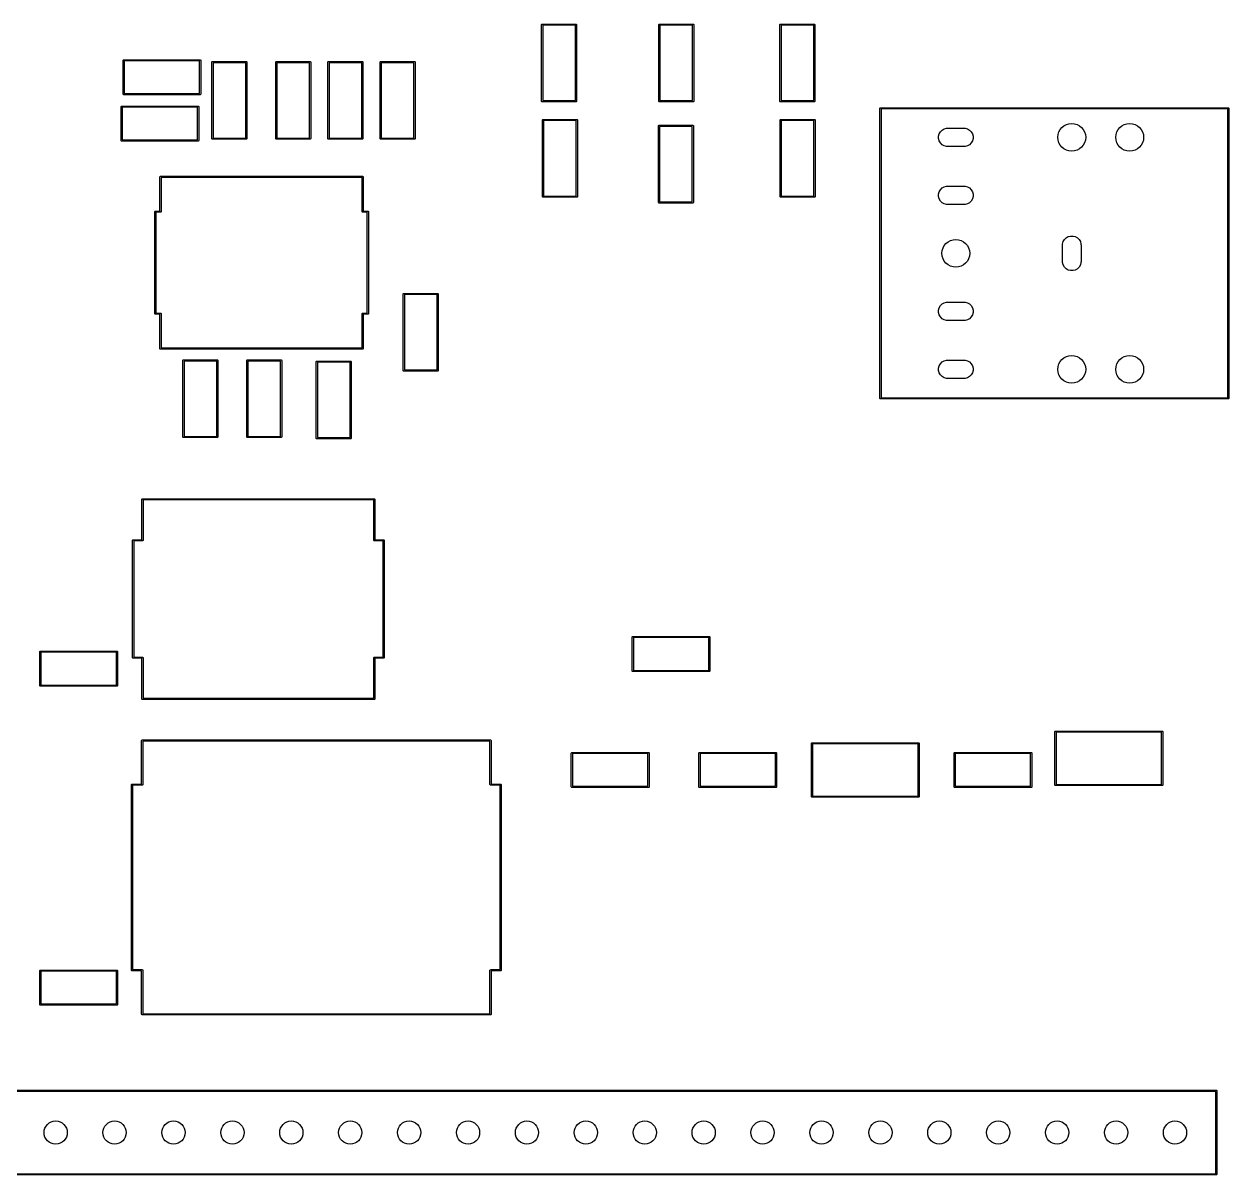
# Model space of a CAD drawing. Extents: x 2.37 to 6.33, y -6.49 to -4.54.
# Drawn here: x 4.287 to 6.332, y -6.489 to -4.536 of the extents above; entities that cross this region are included whole.
import ezdxf

# ---------------------------------------------------------------- set-up
doc = ezdxf.new("R2010")
doc.units = 0
doc.header["$MEASUREMENT"] = 0
doc.layers.add('BLACK', color=7, linetype='CONTINUOUS')

msp = doc.modelspace()

# ---------------------------------------------------------------- linework, layer by layer
at = {"layer": 'BLACK', "linetype": 'CONTINUOUS'}
for p, q in [((5.1657, -4.5369), (5.1658, -4.5365)), ((5.1657, -4.6668), (5.1657, -4.5369)), ((5.1658, -4.5365), (5.1663, -4.536)), ((5.1663, -4.536), (5.1667, -4.5359)), ((5.1667, -4.5359), (5.2242, -4.5359)), ((5.1677, -4.5379), (5.1677, -4.6658)), ((5.2232, -4.5379), (5.1677, -4.5379)), ((5.2232, -4.6658), (5.2232, -4.5379)), ((5.2242, -4.5359), (5.2246, -4.536)), ((5.2246, -4.536), (5.2251, -4.5365)), ((5.2251, -4.5365), (5.2252, -4.5369)), ((5.2252, -4.5369), (5.2252, -4.6668)), ((5.3646, -4.5365), (5.3652, -4.536)), ((5.3646, -4.5369), (5.3646, -4.5365)), ((5.3646, -4.6668), (5.3646, -4.5369)), ((5.3652, -4.536), (5.3655, -4.5359)), ((5.3655, -4.5359), (5.423, -4.5359)), ((5.3665, -4.5379), (5.3665, -4.6658)), ((5.422, -4.5379), (5.3665, -4.5379)), ((5.422, -4.6658), (5.422, -4.5379)), ((5.423, -4.5359), (5.4234, -4.536)), ((5.4234, -4.536), (5.4239, -4.5365)), ((5.4239, -4.5365), (5.424, -4.5369)), ((5.424, -4.5369), (5.424, -4.6668)), ((5.5703, -4.5365), (5.5709, -4.536)), ((5.5703, -4.5369), (5.5703, -4.5365)), ((5.5703, -4.6668), (5.5703, -4.5369)), ((5.5709, -4.536), (5.5712, -4.5359)), ((5.5712, -4.5359), (5.6287, -4.5359)), ((5.5722, -4.5379), (5.5722, -4.6658)), ((5.6277, -4.5379), (5.5722, -4.5379)), ((5.6277, -4.6658), (5.6277, -4.5379)), ((5.6287, -4.5359), (5.6291, -4.536)), ((5.6291, -4.536), (5.6296, -4.5365)), ((5.6296, -4.5365), (5.6297, -4.5369)), ((5.6297, -4.5369), (5.6297, -4.6668)), ((4.4552, -4.5972), (4.4553, -4.5969)), ((4.4552, -4.6547), (4.4552, -4.5972)), ((4.4553, -4.5969), (4.4558, -4.5963)), ((4.4558, -4.5963), (4.4562, -4.5963)), ((4.4562, -4.5963), (4.5861, -4.5963)), ((4.4572, -4.5982), (4.4572, -4.6537)), ((4.5851, -4.5982), (4.4572, -4.5982)), ((4.5851, -4.6537), (4.5851, -4.5982)), ((4.5861, -4.5963), (4.5865, -4.5963)), ((4.5865, -4.5963), (4.587, -4.5969)), ((4.587, -4.5969), (4.5871, -4.5972)), ((4.5871, -4.5972), (4.5871, -4.6547)), ((4.6061, -4.6004), (4.6062, -4.6)), ((4.6061, -4.7303), (4.6061, -4.6004)), ((4.6062, -4.6), (4.6067, -4.5995)), ((4.6067, -4.5995), (4.6071, -4.5994)), ((4.6071, -4.5994), (4.6646, -4.5994)), ((4.6081, -4.6014), (4.6081, -4.7293)), ((4.6636, -4.6014), (4.6081, -4.6014)), ((4.6636, -4.7293), (4.6636, -4.6014)), ((4.6646, -4.5994), (4.6649, -4.5995)), ((4.6649, -4.5995), (4.6655, -4.6)), ((4.6655, -4.6), (4.6656, -4.6004)), ((4.6656, -4.6004), (4.6656, -4.7303)), ((4.7144, -4.6), (4.715, -4.5995)), ((4.7144, -4.6004), (4.7144, -4.6)), ((4.7144, -4.7303), (4.7144, -4.6004)), ((4.715, -4.5995), (4.7154, -4.5994)), ((4.7154, -4.5994), (4.7728, -4.5994)), ((4.7163, -4.6014), (4.7163, -4.7293)), ((4.7719, -4.6014), (4.7163, -4.6014)), ((4.7719, -4.7293), (4.7719, -4.6014)), ((4.7728, -4.5994), (4.7732, -4.5995)), ((4.7732, -4.5995), (4.7737, -4.6)), ((4.7737, -4.6), (4.7738, -4.6004)), ((4.7738, -4.6004), (4.7738, -4.7303)), ((4.803, -4.6), (4.8036, -4.5995)), ((4.803, -4.6004), (4.803, -4.6)), ((4.803, -4.7303), (4.803, -4.6004)), ((4.8036, -4.5995), (4.8039, -4.5994)), ((4.8039, -4.5994), (4.8614, -4.5994)), ((4.8049, -4.6014), (4.8049, -4.7293)), ((4.8604, -4.6014), (4.8049, -4.6014)), ((4.8604, -4.7293), (4.8604, -4.6014)), ((4.8614, -4.5994), (4.8618, -4.5995)), ((4.8618, -4.5995), (4.8623, -4.6)), ((4.8623, -4.6), (4.8624, -4.6004)), ((4.8624, -4.6004), (4.8624, -4.7303)), ((4.8915, -4.6004), (4.8916, -4.6)), ((4.8915, -4.7303), (4.8915, -4.6004)), ((4.8916, -4.6), (4.8921, -4.5995)), ((4.8921, -4.5995), (4.8925, -4.5994)), ((4.8925, -4.5994), (4.95, -4.5994)), ((4.8935, -4.6014), (4.8935, -4.7293)), ((4.949, -4.6014), (4.8935, -4.6014)), ((4.949, -4.7293), (4.949, -4.6014)), ((4.95, -4.5994), (4.9504, -4.5995)), ((4.9504, -4.5995), (4.9509, -4.6)), ((4.9509, -4.6), (4.951, -4.6004)), ((4.951, -4.6004), (4.951, -4.7303)), ((4.4553, -4.6551), (4.4552, -4.6547)), ((4.4558, -4.6556), (4.4553, -4.6551)), ((4.4562, -4.6557), (4.4558, -4.6556)), ((4.5861, -4.6557), (4.4562, -4.6557)), ((4.4572, -4.6537), (4.5851, -4.6537)), ((4.5865, -4.6556), (4.5861, -4.6557)), ((4.587, -4.6551), (4.5865, -4.6556)), ((4.5871, -4.6547), (4.587, -4.6551)), ((4.4518, -4.6756), (4.4524, -4.6751)), ((4.4518, -4.676), (4.4518, -4.6756)), ((4.4518, -4.7335), (4.4518, -4.676)), ((4.4524, -4.6751), (4.4528, -4.675)), ((4.4528, -4.675), (4.5827, -4.675)), ((4.4537, -4.677), (4.4537, -4.7325)), ((4.5817, -4.677), (4.4537, -4.677)), ((4.5817, -4.7325), (4.5817, -4.677)), ((4.5827, -4.675), (4.5831, -4.6751)), ((4.5831, -4.6751), (4.5836, -4.6756)), ((4.5836, -4.6756), (4.5837, -4.676)), ((4.5837, -4.676), (4.5837, -4.7335)), ((5.1658, -4.6672), (5.1657, -4.6668)), ((5.1663, -4.6677), (5.1658, -4.6672)), ((5.1667, -4.6678), (5.1663, -4.6677)), ((5.2242, -4.6678), (5.1667, -4.6678)), ((5.1677, -4.6658), (5.2232, -4.6658)), ((5.2246, -4.6677), (5.2242, -4.6678)), ((5.2251, -4.6672), (5.2246, -4.6677)), ((5.2252, -4.6668), (5.2251, -4.6672)), ((5.3646, -4.6672), (5.3646, -4.6668)), ((5.3652, -4.6677), (5.3646, -4.6672)), ((5.3655, -4.6678), (5.3652, -4.6677)), ((5.423, -4.6678), (5.3655, -4.6678)), ((5.3665, -4.6658), (5.422, -4.6658)), ((5.4234, -4.6677), (5.423, -4.6678)), ((5.4239, -4.6672), (5.4234, -4.6677)), ((5.424, -4.6668), (5.4239, -4.6672)), ((5.5703, -4.6672), (5.5703, -4.6668)), ((5.5709, -4.6677), (5.5703, -4.6672)), ((5.5712, -4.6678), (5.5709, -4.6677)), ((5.6287, -4.6678), (5.5712, -4.6678)), ((5.5722, -4.6658), (5.6277, -4.6658)), ((5.6291, -4.6677), (5.6287, -4.6678)), ((5.6296, -4.6672), (5.6291, -4.6677)), ((5.6297, -4.6668), (5.6296, -4.6672)), ((5.7399, -4.6789), (5.74, -4.6786)), ((5.7399, -5.1711), (5.7399, -4.6789)), ((5.74, -4.6786), (5.7405, -4.678)), ((5.7405, -4.678), (5.7409, -4.678)), ((5.7409, -4.678), (6.3315, -4.678)), ((5.7419, -4.6799), (5.7419, -5.1701)), ((6.3305, -4.6799), (5.7419, -4.6799)), ((6.3305, -5.1701), (6.3305, -4.6799)), ((6.3315, -4.678), (6.3318, -4.678)), ((6.3318, -4.678), (6.3324, -4.6786)), ((6.3324, -4.6786), (6.3324, -4.6789)), ((6.3324, -4.6789), (6.3324, -5.1711)), ((5.1671, -4.6988), (5.1672, -4.6984)), ((5.1671, -4.8287), (5.1671, -4.6988)), ((5.1672, -4.6984), (5.1677, -4.6979)), ((5.1677, -4.6979), (5.1681, -4.6978)), ((5.1681, -4.6978), (5.2256, -4.6978)), ((5.1691, -4.6998), (5.1691, -4.8278)), ((5.2246, -4.6998), (5.1691, -4.6998)), ((5.2246, -4.8278), (5.2246, -4.6998)), ((5.2256, -4.6978), (5.226, -4.6979)), ((5.226, -4.6979), (5.2265, -4.6984)), ((5.2265, -4.6984), (5.2266, -4.6988)), ((5.2266, -4.6988), (5.2266, -4.8287)), ((5.5707, -4.6984), (5.5713, -4.6979)), ((5.5707, -4.6988), (5.5707, -4.6984)), ((5.5707, -4.8287), (5.5707, -4.6988)), ((5.5713, -4.6979), (5.5717, -4.6978)), ((5.5717, -4.6978), (5.6291, -4.6978)), ((5.5726, -4.6998), (5.5726, -4.8278)), ((5.6281, -4.6998), (5.5726, -4.6998)), ((5.6281, -4.8278), (5.6281, -4.6998)), ((5.6291, -4.6978), (5.6295, -4.6979)), ((5.6295, -4.6979), (5.63, -4.6984)), ((5.63, -4.6984), (5.6301, -4.6988)), ((5.6301, -4.6988), (5.6301, -4.8287)), ((5.364, -4.7087), (5.3641, -4.7083)), ((5.364, -4.8386), (5.364, -4.7087)), ((5.3641, -4.7083), (5.3646, -4.7078)), ((5.3646, -4.7078), (5.365, -4.7077)), ((5.365, -4.7077), (5.4224, -4.7077)), ((5.3659, -4.7096), (5.3659, -4.8376)), ((5.4215, -4.7096), (5.3659, -4.7096)), ((5.4215, -4.8376), (5.4215, -4.7096)), ((5.4224, -4.7077), (5.4228, -4.7078)), ((5.4228, -4.7078), (5.4234, -4.7083)), ((5.4234, -4.7083), (5.4234, -4.7087)), ((5.4234, -4.7087), (5.4234, -4.8386)), ((5.8395, -4.7261), (5.8405, -4.7221)), ((5.8405, -4.7221), (5.8426, -4.7186)), ((5.8426, -4.7186), (5.8455, -4.7157)), ((5.8455, -4.7157), (5.8491, -4.7136)), ((5.8491, -4.7136), (5.853, -4.7125)), ((5.853, -4.7125), (5.8551, -4.7124)), ((5.8551, -4.7124), (5.8826, -4.7124)), ((5.8826, -4.7124), (5.8847, -4.7125)), ((5.8847, -4.7125), (5.8887, -4.7136)), ((5.8887, -4.7136), (5.8922, -4.7157)), ((5.8922, -4.7157), (5.8951, -4.7186)), ((5.8951, -4.7186), (5.8972, -4.7221)), ((5.8972, -4.7221), (5.8983, -4.7261)), ((4.4518, -4.7338), (4.4518, -4.7335)), ((4.4524, -4.7344), (4.4518, -4.7338)), ((4.4528, -4.7344), (4.4524, -4.7344)), ((4.5827, -4.7344), (4.4528, -4.7344)), ((4.4537, -4.7325), (4.5817, -4.7325)), ((4.5831, -4.7344), (4.5827, -4.7344)), ((4.5836, -4.7338), (4.5831, -4.7344)), ((4.5837, -4.7335), (4.5836, -4.7338)), ((4.6062, -4.7307), (4.6061, -4.7303)), ((4.6067, -4.7312), (4.6062, -4.7307)), ((4.6071, -4.7313), (4.6067, -4.7312)), ((4.6646, -4.7313), (4.6071, -4.7313)), ((4.6081, -4.7293), (4.6636, -4.7293)), ((4.6649, -4.7312), (4.6646, -4.7313)), ((4.6655, -4.7307), (4.6649, -4.7312)), ((4.6656, -4.7303), (4.6655, -4.7307)), ((4.7144, -4.7307), (4.7144, -4.7303)), ((4.715, -4.7312), (4.7144, -4.7307)), ((4.7154, -4.7313), (4.715, -4.7312)), ((4.7728, -4.7313), (4.7154, -4.7313)), ((4.7163, -4.7293), (4.7719, -4.7293)), ((4.7732, -4.7312), (4.7728, -4.7313)), ((4.7737, -4.7307), (4.7732, -4.7312)), ((4.7738, -4.7303), (4.7737, -4.7307)), ((4.803, -4.7307), (4.803, -4.7303)), ((4.8036, -4.7312), (4.803, -4.7307)), ((4.8039, -4.7313), (4.8036, -4.7312)), ((4.8614, -4.7313), (4.8039, -4.7313)), ((4.8049, -4.7293), (4.8604, -4.7293)), ((4.8618, -4.7312), (4.8614, -4.7313)), ((4.8623, -4.7307), (4.8618, -4.7312)), ((4.8624, -4.7303), (4.8623, -4.7307)), ((4.8916, -4.7307), (4.8915, -4.7303)), ((4.8921, -4.7312), (4.8916, -4.7307)), ((4.8925, -4.7313), (4.8921, -4.7312)), ((4.95, -4.7313), (4.8925, -4.7313)), ((4.8935, -4.7293), (4.949, -4.7293)), ((4.9504, -4.7312), (4.95, -4.7313)), ((4.9509, -4.7307), (4.9504, -4.7312)), ((4.951, -4.7303), (4.9509, -4.7307)), ((5.8395, -4.7302), (5.8395, -4.7261)), ((5.8405, -4.7342), (5.8395, -4.7302)), ((5.8426, -4.7377), (5.8405, -4.7342)), ((5.8455, -4.7406), (5.8426, -4.7377)), ((5.8491, -4.7427), (5.8455, -4.7406)), ((5.853, -4.7438), (5.8491, -4.7427)), ((5.8551, -4.7439), (5.853, -4.7438)), ((5.8826, -4.7439), (5.8551, -4.7439)), ((5.8847, -4.7438), (5.8826, -4.7439)), ((5.8887, -4.7427), (5.8847, -4.7438)), ((5.8922, -4.7406), (5.8887, -4.7427)), ((5.8951, -4.7377), (5.8922, -4.7406)), ((5.8972, -4.7342), (5.8951, -4.7377)), ((5.8983, -4.7302), (5.8972, -4.7342)), ((5.8983, -4.7261), (5.8983, -4.7302)), ((4.5178, -4.7953), (4.5179, -4.7949)), ((4.5178, -4.8533), (4.5178, -4.7953)), ((4.5179, -4.7949), (4.5184, -4.7944)), ((4.5184, -4.7944), (4.5188, -4.7943)), ((4.5188, -4.7943), (4.8621, -4.7943)), ((4.5198, -4.7963), (4.5198, -4.8543)), ((4.8611, -4.7963), (4.5198, -4.7963)), ((4.8611, -4.8543), (4.8611, -4.7963)), ((4.8621, -4.7943), (4.8625, -4.7944)), ((4.8625, -4.7944), (4.863, -4.7949)), ((4.863, -4.7949), (4.8631, -4.7953)), ((4.8631, -4.7953), (4.8631, -4.8533)), ((5.8395, -4.8245), (5.8405, -4.8205)), ((5.8395, -4.8286), (5.8395, -4.8245)), ((5.8405, -4.8205), (5.8426, -4.817)), ((5.8426, -4.817), (5.8455, -4.8141)), ((5.8455, -4.8141), (5.8491, -4.812)), ((5.8491, -4.812), (5.853, -4.811)), ((5.853, -4.811), (5.8551, -4.8108)), ((5.8551, -4.8108), (5.8826, -4.8108)), ((5.8826, -4.8108), (5.8847, -4.811)), ((5.8847, -4.811), (5.8887, -4.812)), ((5.8887, -4.812), (5.8922, -4.8141)), ((5.8922, -4.8141), (5.8951, -4.817)), ((5.8951, -4.817), (5.8972, -4.8205)), ((5.8972, -4.8205), (5.8983, -4.8245)), ((5.8983, -4.8245), (5.8983, -4.8286)), ((5.1672, -4.8291), (5.1671, -4.8287)), ((5.1677, -4.8296), (5.1672, -4.8291)), ((5.1681, -4.8297), (5.1677, -4.8296)), ((5.2256, -4.8297), (5.1681, -4.8297)), ((5.1691, -4.8278), (5.2246, -4.8278)), ((5.226, -4.8296), (5.2256, -4.8297)), ((5.2265, -4.8291), (5.226, -4.8296)), ((5.2266, -4.8287), (5.2265, -4.8291)), ((5.3641, -4.839), (5.364, -4.8386)), ((5.3646, -4.8395), (5.3641, -4.839)), ((5.365, -4.8396), (5.3646, -4.8395)), ((5.4224, -4.8396), (5.365, -4.8396)), ((5.3659, -4.8376), (5.4215, -4.8376)), ((5.4228, -4.8395), (5.4224, -4.8396)), ((5.4234, -4.839), (5.4228, -4.8395)), ((5.4234, -4.8386), (5.4234, -4.839)), ((5.5707, -4.8291), (5.5707, -4.8287)), ((5.5713, -4.8296), (5.5707, -4.8291)), ((5.5717, -4.8297), (5.5713, -4.8296)), ((5.6291, -4.8297), (5.5717, -4.8297)), ((5.5726, -4.8278), (5.6281, -4.8278)), ((5.6295, -4.8296), (5.6291, -4.8297)), ((5.63, -4.8291), (5.6295, -4.8296)), ((5.6301, -4.8287), (5.63, -4.8291)), ((5.8405, -4.8326), (5.8395, -4.8286)), ((5.8426, -4.8362), (5.8405, -4.8326)), ((5.8455, -4.8391), (5.8426, -4.8362)), ((5.8491, -4.8411), (5.8455, -4.8391)), ((5.853, -4.8422), (5.8491, -4.8411)), ((5.8551, -4.8423), (5.853, -4.8422)), ((5.8826, -4.8423), (5.8551, -4.8423)), ((5.8847, -4.8422), (5.8826, -4.8423)), ((5.8887, -4.8411), (5.8847, -4.8422)), ((5.8922, -4.8391), (5.8887, -4.8411)), ((5.8951, -4.8362), (5.8922, -4.8391)), ((5.8972, -4.8326), (5.8951, -4.8362)), ((5.8983, -4.8286), (5.8972, -4.8326)), ((4.5092, -4.854), (4.5098, -4.8534)), ((4.5092, -4.8543), (4.5092, -4.854)), ((4.5092, -5.0276), (4.5092, -4.8543)), ((4.5098, -4.8534), (4.5101, -4.8533)), ((4.5101, -4.8533), (4.5178, -4.8533)), ((4.5188, -4.8553), (4.5111, -4.8553)), ((4.5111, -4.8553), (4.5111, -5.0266)), ((4.5192, -4.8552), (4.5188, -4.8553)), ((4.5197, -4.8547), (4.5192, -4.8552)), ((4.5198, -4.8543), (4.5197, -4.8547)), ((4.8612, -4.8547), (4.8611, -4.8543)), ((4.8617, -4.8552), (4.8612, -4.8547)), ((4.8621, -4.8553), (4.8617, -4.8552)), ((4.8698, -4.8553), (4.8621, -4.8553)), ((4.8631, -4.8533), (4.8708, -4.8533)), ((4.8698, -5.0266), (4.8698, -4.8553)), ((4.8708, -4.8533), (4.8711, -4.8534)), ((4.8711, -4.8534), (4.8717, -4.854)), ((4.8717, -4.854), (4.8718, -4.8543)), ((4.8718, -4.8543), (4.8718, -5.0276)), ((6.0501, -4.9092), (6.0512, -4.9052)), ((6.0512, -4.9052), (6.0532, -4.9016)), ((6.0532, -4.9016), (6.0561, -4.8987)), ((6.0561, -4.8987), (6.0597, -4.8967)), ((6.0597, -4.8967), (6.0637, -4.8956)), ((6.0637, -4.8956), (6.0678, -4.8956)), ((6.0678, -4.8956), (6.0717, -4.8967)), ((6.0717, -4.8967), (6.0753, -4.8987)), ((6.0753, -4.8987), (6.0782, -4.9016)), ((6.0782, -4.9016), (6.0803, -4.9052)), ((6.0803, -4.9052), (6.0813, -4.9092)), ((6.05, -4.9112), (6.0501, -4.9092)), ((6.05, -4.9388), (6.05, -4.9112)), ((6.0813, -4.9092), (6.0815, -4.9112)), ((6.0815, -4.9112), (6.0815, -4.9388)), ((6.0501, -4.9408), (6.05, -4.9388)), ((6.0512, -4.9448), (6.0501, -4.9408)), ((6.0532, -4.9484), (6.0512, -4.9448)), ((6.0561, -4.9513), (6.0532, -4.9484)), ((6.0782, -4.9484), (6.0753, -4.9513)), ((6.0803, -4.9448), (6.0782, -4.9484)), ((6.0813, -4.9408), (6.0803, -4.9448)), ((6.0815, -4.9388), (6.0813, -4.9408)), ((6.0597, -4.9533), (6.0561, -4.9513)), ((6.0637, -4.9544), (6.0597, -4.9533)), ((6.0678, -4.9544), (6.0637, -4.9544)), ((6.0717, -4.9533), (6.0678, -4.9544)), ((6.0753, -4.9513), (6.0717, -4.9533)), ((4.9309, -4.9941), (4.931, -4.9937)), ((4.9309, -5.124), (4.9309, -4.9941)), ((4.931, -4.9937), (4.9315, -4.9932)), ((4.9315, -4.9932), (4.9319, -4.9931)), ((4.9319, -4.9931), (4.9894, -4.9931)), ((4.9329, -4.9951), (4.9329, -5.123)), ((4.9884, -4.9951), (4.9329, -4.9951)), ((4.9884, -5.123), (4.9884, -4.9951)), ((4.9894, -4.9931), (4.9897, -4.9932)), ((4.9897, -4.9932), (4.9903, -4.9937)), ((4.9903, -4.9937), (4.9904, -4.9941)), ((4.9904, -4.9941), (4.9904, -5.124)), ((5.8455, -5.0109), (5.8491, -5.0089)), ((5.8491, -5.0089), (5.853, -5.0078)), ((5.853, -5.0078), (5.8551, -5.0077)), ((5.8551, -5.0077), (5.8826, -5.0077)), ((5.8826, -5.0077), (5.8847, -5.0078)), ((5.8847, -5.0078), (5.8887, -5.0089)), ((5.8887, -5.0089), (5.8922, -5.0109)), ((4.5092, -5.0279), (4.5092, -5.0276)), ((4.5098, -5.0285), (4.5092, -5.0279)), ((4.5101, -5.0285), (4.5098, -5.0285)), ((4.5178, -5.0285), (4.5101, -5.0285)), ((4.5111, -5.0266), (4.5188, -5.0266)), ((4.5178, -5.0866), (4.5178, -5.0285)), ((4.5188, -5.0266), (4.5192, -5.0266)), ((4.5192, -5.0266), (4.5197, -5.0272)), ((4.5197, -5.0272), (4.5198, -5.0276)), ((4.5198, -5.0276), (4.5198, -5.0856)), ((4.8611, -5.0276), (4.8612, -5.0272)), ((4.8611, -5.0856), (4.8611, -5.0276)), ((4.8612, -5.0272), (4.8617, -5.0266)), ((4.8617, -5.0266), (4.8621, -5.0266)), ((4.8621, -5.0266), (4.8698, -5.0266)), ((4.8708, -5.0285), (4.8631, -5.0285)), ((4.8631, -5.0285), (4.8631, -5.0866)), ((4.8711, -5.0285), (4.8708, -5.0285)), ((4.8717, -5.0279), (4.8711, -5.0285)), ((4.8718, -5.0276), (4.8717, -5.0279)), ((5.8395, -5.0214), (5.8405, -5.0174)), ((5.8395, -5.0255), (5.8395, -5.0214)), ((5.8405, -5.0295), (5.8395, -5.0255)), ((5.8405, -5.0174), (5.8426, -5.0138)), ((5.8426, -5.033), (5.8405, -5.0295)), ((5.8426, -5.0138), (5.8455, -5.0109)), ((5.8922, -5.0109), (5.8951, -5.0138)), ((5.8951, -5.0138), (5.8972, -5.0174)), ((5.8972, -5.0295), (5.8951, -5.033)), ((5.8972, -5.0174), (5.8983, -5.0214)), ((5.8983, -5.0255), (5.8972, -5.0295)), ((5.8983, -5.0214), (5.8983, -5.0255)), ((5.8455, -5.0359), (5.8426, -5.033)), ((5.8491, -5.038), (5.8455, -5.0359)), ((5.853, -5.039), (5.8491, -5.038)), ((5.8551, -5.0392), (5.853, -5.039)), ((5.8826, -5.0392), (5.8551, -5.0392)), ((5.8847, -5.039), (5.8826, -5.0392)), ((5.8887, -5.038), (5.8847, -5.039)), ((5.8922, -5.0359), (5.8887, -5.038)), ((5.8951, -5.033), (5.8922, -5.0359)), ((4.5179, -5.087), (4.5178, -5.0866)), ((4.5184, -5.0875), (4.5179, -5.087)), ((4.5188, -5.0876), (4.5184, -5.0875)), ((4.8621, -5.0876), (4.5188, -5.0876)), ((4.5198, -5.0856), (4.8611, -5.0856)), ((4.8625, -5.0875), (4.8621, -5.0876)), ((4.863, -5.087), (4.8625, -5.0875)), ((4.8631, -5.0866), (4.863, -5.087)), ((4.5569, -5.1068), (4.557, -5.1064)), ((4.5569, -5.2367), (4.5569, -5.1068)), ((4.557, -5.1064), (4.5575, -5.1059)), ((4.5575, -5.1059), (4.5579, -5.1058)), ((4.5579, -5.1058), (4.6154, -5.1058)), ((4.5589, -5.1078), (4.5589, -5.2357)), ((4.6144, -5.1078), (4.5589, -5.1078)), ((4.6144, -5.2357), (4.6144, -5.1078)), ((4.6154, -5.1058), (4.6157, -5.1059)), ((4.6157, -5.1059), (4.6163, -5.1064)), ((4.6163, -5.1064), (4.6163, -5.1068)), ((4.6163, -5.1068), (4.6163, -5.2367)), ((4.6652, -5.1064), (4.6658, -5.1059)), ((4.6652, -5.1068), (4.6652, -5.1064)), ((4.6652, -5.2367), (4.6652, -5.1068)), ((4.6658, -5.1059), (4.6661, -5.1058)), ((4.6661, -5.1058), (4.7236, -5.1058)), ((4.6671, -5.1078), (4.6671, -5.2357)), ((4.7226, -5.1078), (4.6671, -5.1078)), ((4.7226, -5.2357), (4.7226, -5.1078)), ((4.7236, -5.1058), (4.724, -5.1059)), ((4.724, -5.1059), (4.7245, -5.1064)), ((4.7245, -5.1064), (4.7246, -5.1068)), ((4.7246, -5.1068), (4.7246, -5.2367)), ((4.7833, -5.1084), (4.7839, -5.1079)), ((4.7833, -5.1088), (4.7833, -5.1084)), ((4.7833, -5.2387), (4.7833, -5.1088)), ((4.7839, -5.1079), (4.7843, -5.1078)), ((4.7843, -5.1078), (4.8417, -5.1078)), ((4.7852, -5.1097), (4.7852, -5.2377)), ((4.8407, -5.1097), (4.7852, -5.1097)), ((4.8407, -5.2377), (4.8407, -5.1097)), ((4.8417, -5.1078), (4.8421, -5.1079)), ((4.8421, -5.1079), (4.8426, -5.1084)), ((4.8426, -5.1084), (4.8427, -5.1088)), ((4.8427, -5.1088), (4.8427, -5.2387)), ((5.8405, -5.1158), (5.8426, -5.1123)), ((5.8426, -5.1123), (5.8455, -5.1094)), ((5.8455, -5.1094), (5.8491, -5.1073)), ((5.8491, -5.1073), (5.853, -5.1062)), ((5.853, -5.1062), (5.8551, -5.1061)), ((5.8551, -5.1061), (5.8826, -5.1061)), ((5.8826, -5.1061), (5.8847, -5.1062)), ((5.8847, -5.1062), (5.8887, -5.1073)), ((5.8887, -5.1073), (5.8922, -5.1094)), ((5.8922, -5.1094), (5.8951, -5.1123)), ((5.8951, -5.1123), (5.8972, -5.1158)), ((4.931, -5.1244), (4.9309, -5.124)), ((4.9315, -5.1249), (4.931, -5.1244)), ((4.9319, -5.125), (4.9315, -5.1249)), ((4.9894, -5.125), (4.9319, -5.125)), ((4.9329, -5.123), (4.9884, -5.123)), ((4.9897, -5.1249), (4.9894, -5.125)), ((4.9903, -5.1244), (4.9897, -5.1249)), ((4.9904, -5.124), (4.9903, -5.1244)), ((5.8395, -5.1198), (5.8405, -5.1158)), ((5.8395, -5.1239), (5.8395, -5.1198)), ((5.8405, -5.1279), (5.8395, -5.1239)), ((5.8426, -5.1314), (5.8405, -5.1279)), ((5.8455, -5.1343), (5.8426, -5.1314)), ((5.8951, -5.1314), (5.8922, -5.1343)), ((5.8972, -5.1279), (5.8951, -5.1314)), ((5.8972, -5.1158), (5.8983, -5.1198)), ((5.8983, -5.1239), (5.8972, -5.1279)), ((5.8983, -5.1198), (5.8983, -5.1239)), ((5.8491, -5.1364), (5.8455, -5.1343)), ((5.853, -5.1375), (5.8491, -5.1364)), ((5.8551, -5.1376), (5.853, -5.1375)), ((5.8826, -5.1376), (5.8551, -5.1376)), ((5.8847, -5.1375), (5.8826, -5.1376)), ((5.8887, -5.1364), (5.8847, -5.1375)), ((5.8922, -5.1343), (5.8887, -5.1364)), ((5.74, -5.1714), (5.7399, -5.1711)), ((5.7405, -5.172), (5.74, -5.1714)), ((5.7409, -5.172), (5.7405, -5.172)), ((6.3315, -5.172), (5.7409, -5.172)), ((5.7419, -5.1701), (6.3305, -5.1701)), ((6.3318, -5.172), (6.3315, -5.172)), ((6.3324, -5.1714), (6.3318, -5.172)), ((6.3324, -5.1711), (6.3324, -5.1714)), ((4.557, -5.2371), (4.5569, -5.2367)), ((4.5575, -5.2376), (4.557, -5.2371)), ((4.5579, -5.2377), (4.5575, -5.2376)), ((4.6154, -5.2377), (4.5579, -5.2377)), ((4.5589, -5.2357), (4.6144, -5.2357)), ((4.6157, -5.2376), (4.6154, -5.2377)), ((4.6163, -5.2371), (4.6157, -5.2376)), ((4.6163, -5.2367), (4.6163, -5.2371)), ((4.6652, -5.2371), (4.6652, -5.2367)), ((4.6658, -5.2376), (4.6652, -5.2371)), ((4.6661, -5.2377), (4.6658, -5.2376)), ((4.7236, -5.2377), (4.6661, -5.2377)), ((4.6671, -5.2357), (4.7226, -5.2357)), ((4.724, -5.2376), (4.7236, -5.2377)), ((4.7245, -5.2371), (4.724, -5.2376)), ((4.7246, -5.2367), (4.7245, -5.2371)), ((4.7833, -5.2391), (4.7833, -5.2387)), ((4.7839, -5.2396), (4.7833, -5.2391)), ((4.7843, -5.2397), (4.7839, -5.2396)), ((4.8417, -5.2397), (4.7843, -5.2397)), ((4.7852, -5.2377), (4.8407, -5.2377)), ((4.8421, -5.2396), (4.8417, -5.2397)), ((4.8426, -5.2391), (4.8421, -5.2396)), ((4.8427, -5.2387), (4.8426, -5.2391)), ((4.4872, -5.3425), (4.4873, -5.3421)), ((4.4872, -5.4112), (4.4872, -5.3425)), ((4.4873, -5.3421), (4.4878, -5.3416)), ((4.4878, -5.3416), (4.4882, -5.3415)), ((4.4882, -5.3415), (4.8819, -5.3415)), ((4.4892, -5.3435), (4.4892, -5.4122)), ((4.8809, -5.3435), (4.4892, -5.3435)), ((4.8809, -5.4122), (4.8809, -5.3435)), ((4.8819, -5.3415), (4.8823, -5.3416)), ((4.8823, -5.3416), (4.8828, -5.3421)), ((4.8828, -5.3421), (4.8829, -5.3425)), ((4.8829, -5.3425), (4.8829, -5.4112)), ((4.4715, -5.4118), (4.4721, -5.4113)), ((4.4715, -5.4122), (4.4715, -5.4118)), ((4.4715, -5.6114), (4.4715, -5.4122)), ((4.4721, -5.4113), (4.4724, -5.4112)), ((4.4724, -5.4112), (4.4872, -5.4112)), ((4.4882, -5.4132), (4.4734, -5.4132)), ((4.4734, -5.4132), (4.4734, -5.6104)), ((4.4886, -5.4131), (4.4882, -5.4132)), ((4.4891, -5.4126), (4.4886, -5.4131)), ((4.4892, -5.4122), (4.4891, -5.4126)), ((4.881, -5.4126), (4.8809, -5.4122)), ((4.8815, -5.4131), (4.881, -5.4126)), ((4.8819, -5.4132), (4.8815, -5.4131)), ((4.8967, -5.4132), (4.8819, -5.4132)), ((4.8829, -5.4112), (4.8976, -5.4112)), ((4.8967, -5.6104), (4.8967, -5.4132)), ((4.8976, -5.4112), (4.898, -5.4113)), ((4.898, -5.4113), (4.8985, -5.4118)), ((4.8985, -5.4118), (4.8986, -5.4122)), ((4.8986, -5.4122), (4.8986, -5.6114)), ((5.3196, -5.5763), (5.3197, -5.5759)), ((5.3196, -5.6338), (5.3196, -5.5763)), ((5.3197, -5.5759), (5.3202, -5.5754)), ((5.3202, -5.5754), (5.3206, -5.5753)), ((5.3206, -5.5753), (5.4505, -5.5753)), ((5.3216, -5.5773), (5.3216, -5.6328)), ((5.4495, -5.5773), (5.3216, -5.5773)), ((5.4495, -5.6328), (5.4495, -5.5773)), ((5.4505, -5.5753), (5.4509, -5.5754)), ((5.4509, -5.5754), (5.4514, -5.5759)), ((5.4514, -5.5759), (5.4515, -5.5763)), ((5.4515, -5.5763), (5.4515, -5.6338)), ((4.314, -5.6012), (4.3141, -5.6008)), ((4.314, -5.6587), (4.314, -5.6012)), ((4.3141, -5.6008), (4.3146, -5.6003)), ((4.3146, -5.6003), (4.315, -5.6002)), ((4.315, -5.6002), (4.4449, -5.6002)), ((4.3159, -5.6022), (4.3159, -5.6577)), ((4.4439, -5.6022), (4.3159, -5.6022)), ((4.4439, -5.6577), (4.4439, -5.6022)), ((4.4449, -5.6002), (4.4453, -5.6003)), ((4.4453, -5.6003), (4.4458, -5.6008)), ((4.4458, -5.6008), (4.4459, -5.6012)), ((4.4459, -5.6012), (4.4459, -5.6587)), ((4.4715, -5.6118), (4.4715, -5.6114)), ((4.4721, -5.6123), (4.4715, -5.6118)), ((4.4724, -5.6124), (4.4721, -5.6123)), ((4.4872, -5.6124), (4.4724, -5.6124)), ((4.4734, -5.6104), (4.4882, -5.6104)), ((4.4872, -5.6811), (4.4872, -5.6124)), ((4.4882, -5.6104), (4.4886, -5.6105)), ((4.4886, -5.6105), (4.4891, -5.611)), ((4.4891, -5.611), (4.4892, -5.6114)), ((4.4892, -5.6114), (4.4892, -5.6801)), ((4.8809, -5.6114), (4.881, -5.611)), ((4.8809, -5.6801), (4.8809, -5.6114)), ((4.881, -5.611), (4.8815, -5.6105)), ((4.8815, -5.6105), (4.8819, -5.6104)), ((4.8819, -5.6104), (4.8967, -5.6104)), ((4.8976, -5.6124), (4.8829, -5.6124)), ((4.8829, -5.6124), (4.8829, -5.6811)), ((4.898, -5.6123), (4.8976, -5.6124)), ((4.8985, -5.6118), (4.898, -5.6123)), ((4.8986, -5.6114), (4.8985, -5.6118)), ((5.3197, -5.6342), (5.3196, -5.6338)), ((5.3202, -5.6347), (5.3197, -5.6342)), ((5.3206, -5.6348), (5.3202, -5.6347)), ((5.4505, -5.6348), (5.3206, -5.6348)), ((5.3216, -5.6328), (5.4495, -5.6328)), ((5.4509, -5.6347), (5.4505, -5.6348)), ((5.4514, -5.6342), (5.4509, -5.6347)), ((5.4515, -5.6338), (5.4514, -5.6342)), ((4.3141, -5.659), (4.314, -5.6587)), ((4.3146, -5.6596), (4.3141, -5.659)), ((4.315, -5.6596), (4.3146, -5.6596)), ((4.4449, -5.6596), (4.315, -5.6596)), ((4.3159, -5.6577), (4.4439, -5.6577)), ((4.4453, -5.6596), (4.4449, -5.6596)), ((4.4458, -5.659), (4.4453, -5.6596)), ((4.4459, -5.6587), (4.4458, -5.659)), ((4.4873, -5.6815), (4.4872, -5.6811)), ((4.4878, -5.682), (4.4873, -5.6815)), ((4.4882, -5.6821), (4.4878, -5.682)), ((4.8819, -5.6821), (4.4882, -5.6821)), ((4.4892, -5.6801), (4.8809, -5.6801)), ((4.8823, -5.682), (4.8819, -5.6821)), ((4.8828, -5.6815), (4.8823, -5.682)), ((4.8829, -5.6811), (4.8828, -5.6815)), ((6.0371, -5.7369), (6.0372, -5.7366)), ((6.0371, -5.8275), (6.0371, -5.7369)), ((6.0372, -5.7366), (6.0377, -5.736)), ((6.0377, -5.736), (6.0381, -5.7359)), ((6.0381, -5.7359), (6.2192, -5.7359)), ((6.0391, -5.7379), (6.0391, -5.8265)), ((6.2182, -5.7379), (6.0391, -5.7379)), ((6.2182, -5.8265), (6.2182, -5.7379)), ((6.2192, -5.7359), (6.2196, -5.736)), ((6.2196, -5.736), (6.2201, -5.7366)), ((6.2201, -5.7366), (6.2202, -5.7369)), ((6.2202, -5.7369), (6.2202, -5.8275)), ((4.4868, -5.752), (4.4869, -5.7516)), ((4.4868, -5.8258), (4.4868, -5.752)), ((4.4869, -5.7516), (4.4874, -5.7511)), ((4.4874, -5.7511), (4.4878, -5.751)), ((4.4878, -5.751), (5.0791, -5.751)), ((4.4888, -5.753), (4.4888, -5.8268)), ((5.0781, -5.753), (4.4888, -5.753)), ((5.0781, -5.8268), (5.0781, -5.753)), ((5.0791, -5.751), (5.0795, -5.7511)), ((5.0795, -5.7511), (5.08, -5.7516)), ((5.08, -5.7516), (5.0801, -5.752)), ((5.0801, -5.752), (5.0801, -5.8258)), ((5.6237, -5.7566), (5.6238, -5.7562)), ((5.6237, -5.8472), (5.6237, -5.7566)), ((5.6238, -5.7562), (5.6243, -5.7557)), ((5.6243, -5.7557), (5.6247, -5.7556)), ((5.6247, -5.7556), (5.8058, -5.7556)), ((5.6257, -5.7576), (5.6257, -5.8462)), ((5.8048, -5.7576), (5.6257, -5.7576)), ((5.8048, -5.8462), (5.8048, -5.7576)), ((5.8058, -5.7556), (5.8062, -5.7557)), ((5.8062, -5.7557), (5.8067, -5.7562)), ((5.8067, -5.7562), (5.8068, -5.7566)), ((5.8068, -5.7566), (5.8068, -5.8472)), ((5.2162, -5.7732), (5.2163, -5.7728)), ((5.2162, -5.8306), (5.2162, -5.7732)), ((5.2163, -5.7728), (5.2168, -5.7722)), ((5.2168, -5.7722), (5.2172, -5.7722)), ((5.2172, -5.7722), (5.3471, -5.7722)), ((5.2182, -5.7741), (5.2182, -5.8296)), ((5.3462, -5.7741), (5.2182, -5.7741)), ((5.3462, -5.8296), (5.3462, -5.7741)), ((5.3471, -5.7722), (5.3475, -5.7722)), ((5.3475, -5.7722), (5.3481, -5.7728)), ((5.3481, -5.7728), (5.3481, -5.7732)), ((5.3481, -5.7732), (5.3481, -5.8306)), ((5.4328, -5.7728), (5.4334, -5.7722)), ((5.4328, -5.7732), (5.4328, -5.7728)), ((5.4328, -5.8306), (5.4328, -5.7732)), ((5.4334, -5.7722), (5.4338, -5.7722)), ((5.4338, -5.7722), (5.5637, -5.7722)), ((5.4347, -5.7741), (5.4347, -5.8296)), ((5.5627, -5.7741), (5.4347, -5.7741)), ((5.5627, -5.8296), (5.5627, -5.7741)), ((5.5637, -5.7722), (5.5641, -5.7722)), ((5.5641, -5.7722), (5.5646, -5.7728)), ((5.5646, -5.7728), (5.5647, -5.7732)), ((5.5647, -5.7732), (5.5647, -5.8306)), ((5.8658, -5.7732), (5.8659, -5.7728)), ((5.8658, -5.8306), (5.8658, -5.7732)), ((5.8659, -5.7728), (5.8665, -5.7722)), ((5.8665, -5.7722), (5.8668, -5.7722)), ((5.8668, -5.7722), (5.9967, -5.7722)), ((5.8678, -5.7741), (5.8678, -5.8296)), ((5.9958, -5.7741), (5.8678, -5.7741)), ((5.9958, -5.8296), (5.9958, -5.7741)), ((5.9967, -5.7722), (5.9971, -5.7722)), ((5.9971, -5.7722), (5.9977, -5.7728)), ((5.9977, -5.7728), (5.9977, -5.7732)), ((5.9977, -5.7732), (5.9977, -5.8306)), ((4.4695, -5.8268), (4.4696, -5.8264)), ((4.4695, -6.1417), (4.4695, -5.8268)), ((4.4696, -5.8264), (4.4701, -5.8259)), ((4.4701, -5.8259), (4.4705, -5.8258)), ((4.4705, -5.8258), (4.4868, -5.8258)), ((4.4878, -5.8278), (4.4715, -5.8278)), ((4.4715, -5.8278), (4.4715, -6.1407)), ((4.4882, -5.8277), (4.4878, -5.8278)), ((4.4887, -5.8271), (4.4882, -5.8277)), ((4.4888, -5.8268), (4.4887, -5.8271)), ((5.0782, -5.8271), (5.0781, -5.8268)), ((5.0788, -5.8277), (5.0782, -5.8271)), ((5.0791, -5.8278), (5.0788, -5.8277)), ((5.0955, -5.8278), (5.0791, -5.8278)), ((5.0801, -5.8258), (5.0965, -5.8258)), ((5.0955, -6.1407), (5.0955, -5.8278)), ((5.0965, -5.8258), (5.0968, -5.8259)), ((5.0968, -5.8259), (5.0974, -5.8264)), ((5.0974, -5.8264), (5.0974, -5.8268)), ((5.0974, -5.8268), (5.0974, -6.1417)), ((6.0372, -5.8279), (6.0371, -5.8275)), ((6.0377, -5.8284), (6.0372, -5.8279)), ((6.0381, -5.8285), (6.0377, -5.8284)), ((6.2192, -5.8285), (6.0381, -5.8285)), ((6.0391, -5.8265), (6.2182, -5.8265)), ((6.2196, -5.8284), (6.2192, -5.8285)), ((6.2201, -5.8279), (6.2196, -5.8284)), ((6.2202, -5.8275), (6.2201, -5.8279)), ((5.2163, -5.831), (5.2162, -5.8306)), ((5.2168, -5.8315), (5.2163, -5.831)), ((5.2172, -5.8316), (5.2168, -5.8315)), ((5.3471, -5.8316), (5.2172, -5.8316)), ((5.2182, -5.8296), (5.3462, -5.8296)), ((5.3475, -5.8315), (5.3471, -5.8316)), ((5.3481, -5.831), (5.3475, -5.8315)), ((5.3481, -5.8306), (5.3481, -5.831)), ((5.4328, -5.831), (5.4328, -5.8306)), ((5.4334, -5.8315), (5.4328, -5.831)), ((5.4338, -5.8316), (5.4334, -5.8315)), ((5.5637, -5.8316), (5.4338, -5.8316)), ((5.4347, -5.8296), (5.5627, -5.8296)), ((5.5641, -5.8315), (5.5637, -5.8316)), ((5.5646, -5.831), (5.5641, -5.8315)), ((5.5647, -5.8306), (5.5646, -5.831)), ((5.6238, -5.8475), (5.6237, -5.8472)), ((5.6243, -5.8481), (5.6238, -5.8475)), ((5.6247, -5.8482), (5.6243, -5.8481)), ((5.8058, -5.8482), (5.6247, -5.8482)), ((5.6257, -5.8462), (5.8048, -5.8462)), ((5.8062, -5.8481), (5.8058, -5.8482)), ((5.8067, -5.8475), (5.8062, -5.8481)), ((5.8068, -5.8472), (5.8067, -5.8475)), ((5.8659, -5.831), (5.8658, -5.8306)), ((5.8665, -5.8315), (5.8659, -5.831)), ((5.8668, -5.8316), (5.8665, -5.8315)), ((5.9967, -5.8316), (5.8668, -5.8316)), ((5.8678, -5.8296), (5.9958, -5.8296)), ((5.9971, -5.8315), (5.9967, -5.8316)), ((5.9977, -5.831), (5.9971, -5.8315)), ((5.9977, -5.8306), (5.9977, -5.831)), ((4.314, -6.1425), (4.3141, -6.1421)), ((4.314, -6.2), (4.314, -6.1425)), ((4.3141, -6.1421), (4.3146, -6.1416)), ((4.3146, -6.1416), (4.315, -6.1415)), ((4.315, -6.1415), (4.4449, -6.1415)), ((4.3159, -6.1435), (4.3159, -6.199)), ((4.4439, -6.1435), (4.3159, -6.1435)), ((4.4439, -6.199), (4.4439, -6.1435)), ((4.4449, -6.1415), (4.4453, -6.1416)), ((4.4453, -6.1416), (4.4458, -6.1421)), ((4.4458, -6.1421), (4.4459, -6.1425)), ((4.4459, -6.1425), (4.4459, -6.2)), ((4.4696, -6.1421), (4.4695, -6.1417)), ((4.4701, -6.1426), (4.4696, -6.1421)), ((4.4705, -6.1427), (4.4701, -6.1426)), ((4.4868, -6.1427), (4.4705, -6.1427)), ((4.4715, -6.1407), (4.4878, -6.1407)), ((4.4868, -6.2165), (4.4868, -6.1427)), ((4.4878, -6.1407), (4.4882, -6.1408)), ((4.4882, -6.1408), (4.4887, -6.1414)), ((4.4887, -6.1414), (4.4888, -6.1417)), ((4.4888, -6.1417), (4.4888, -6.2156)), ((5.0781, -6.1417), (5.0782, -6.1414)), ((5.0781, -6.2156), (5.0781, -6.1417)), ((5.0782, -6.1414), (5.0788, -6.1408)), ((5.0788, -6.1408), (5.0791, -6.1407)), ((5.0791, -6.1407), (5.0955, -6.1407)), ((5.0965, -6.1427), (5.0801, -6.1427)), ((5.0801, -6.1427), (5.0801, -6.2165)), ((5.0968, -6.1426), (5.0965, -6.1427)), ((5.0974, -6.1421), (5.0968, -6.1426)), ((5.0974, -6.1417), (5.0974, -6.1421)), ((4.3141, -6.2004), (4.314, -6.2)), ((4.3146, -6.2009), (4.3141, -6.2004)), ((4.315, -6.201), (4.3146, -6.2009)), ((4.4449, -6.201), (4.315, -6.201)), ((4.3159, -6.199), (4.4439, -6.199)), ((4.4453, -6.2009), (4.4449, -6.201)), ((4.4458, -6.2004), (4.4453, -6.2009)), ((4.4459, -6.2), (4.4458, -6.2004)), ((4.4869, -6.2169), (4.4868, -6.2165)), ((4.4874, -6.2174), (4.4869, -6.2169)), ((4.4888, -6.2156), (5.0781, -6.2156)), ((5.08, -6.2169), (5.0795, -6.2174)), ((5.0801, -6.2165), (5.08, -6.2169)), ((4.4878, -6.2175), (4.4874, -6.2174)), ((5.0791, -6.2175), (4.4878, -6.2175)), ((5.0795, -6.2174), (5.0791, -6.2175)), ((2.3701, -6.3455), (6.311, -6.3455)), ((6.31, -6.3474), (2.3711, -6.3474)), ((6.31, -6.4872), (6.31, -6.3474)), ((6.311, -6.3455), (6.3114, -6.3455)), ((6.3114, -6.3455), (6.3119, -6.3461)), ((6.3119, -6.3461), (6.312, -6.3465)), ((6.312, -6.3465), (6.312, -6.4882)), ((6.311, -6.4892), (2.3701, -6.4892)), ((2.3711, -6.4872), (6.31, -6.4872)), ((6.3114, -6.4891), (6.311, -6.4892)), ((6.3119, -6.4886), (6.3114, -6.4891)), ((6.312, -6.4882), (6.3119, -6.4886))]:
    msp.add_line(p, q, dxfattribs=at)
at = {"layer": 'BLACK'}
for centre, radius in [((6.0657, -4.7281), 0.0236), ((6.1641, -4.7281), 0.0236), ((5.8689, -4.925), 0.0236), ((6.0657, -5.1219), 0.0236), ((6.1641, -5.1219), 0.0236), ((4.3409, -6.4173), 0.0197), ((4.4409, -6.4173), 0.0197), ((4.5409, -6.4173), 0.0197), ((4.6409, -6.4173), 0.0197), ((4.7409, -6.4173), 0.0197), ((4.8409, -6.4173), 0.0197), ((4.9409, -6.4173), 0.0197), ((5.0409, -6.4173), 0.0197), ((5.1409, -6.4173), 0.0197), ((5.2409, -6.4173), 0.0197), ((5.3409, -6.4173), 0.0197), ((5.4409, -6.4173), 0.0197), ((5.5409, -6.4173), 0.0197), ((5.6409, -6.4173), 0.0197), ((5.7409, -6.4173), 0.0197), ((5.8409, -6.4173), 0.0197), ((5.9409, -6.4173), 0.0197), ((6.0409, -6.4173), 0.0197), ((6.1409, -6.4173), 0.0197), ((6.2409, -6.4173), 0.0197)]:
    msp.add_circle(centre, radius, dxfattribs=at)

doc.saveas('drawing.dxf')
